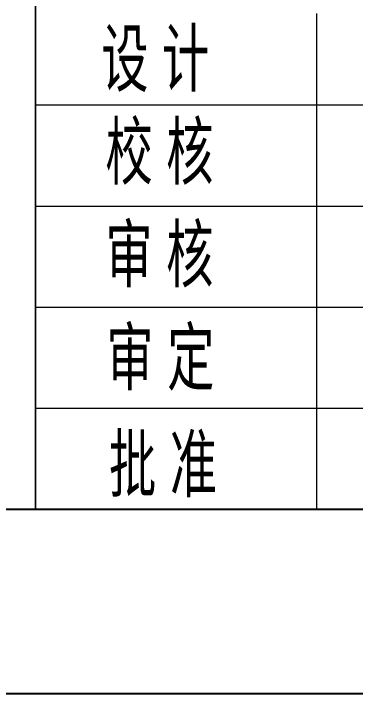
# Model space of a CAD drawing. Header units: millimetres. Extents: x 6786 to 7380, y -302 to 118.
# Drawn here: x 7188.65 to 7207.27, y -301.98 to -264.99 of the extents above; entities that cross this region are included whole.
import ezdxf

# ---------------------------------------------------------------- set-up
doc = ezdxf.new("R2010")
doc.units = ezdxf.units.MM
doc.linetypes.add('XKITLINE00', pattern=[0])
doc.styles.add('STYLE_2', font='arial.ttf', dxfattribs={"height": 0.2})

msp = doc.modelspace()

# ---------------------------------------------------------------- linework, layer by layer
at = {"color": 0, "linetype": 'XKITLINE00', "lineweight": 0}
for p, q in [((7189.843, -291.984), (7189.843, -245.484)), ((7189.843, -291.984), (7189.843, -245.484)), ((7189.843, -245.984), (7189.843, -291.984)), ((7189.843, -291.984), (7369.843, -291.984)), ((7369.843, -291.984), (7189.843, -291.984)), ((7260.343, -291.984), (7189.843, -291.984))]:
    msp.add_line(p, q, dxfattribs=at)
at = {"color": 1, "linetype": 'XKITLINE00', "lineweight": 0}
for p, q in [((7205.143, -264.984), (7205.143, -291.984)), ((7260.343, -269.984), (7189.843, -269.984)), ((7260.343, -275.484), (7189.843, -275.484)), ((7260.343, -280.984), (7189.843, -280.984)), ((7260.343, -286.484), (7189.843, -286.484))]:
    msp.add_line(p, q, dxfattribs=at)
at = {"color": 0, "linetype": 'XKITLINE00'}
msp.add_line((7369.843, -291.984), (6810.843, -291.984), dxfattribs=at)
at = {"color": 1, "linetype": 'XKITLINE00'}
msp.add_line((6785.843, -301.984), (7379.843, -301.984), dxfattribs=at)

# ---------------------------------------------------------------- texts
at = {"color": 3, "lineweight": 0, "style": 'STYLE_2', "width": 0.63}
for s, p in [('设 计', (7193.42, -268.92)), ('校 核', (7193.648, -273.98)), ('审 核', (7193.648, -279.568)), ('审 定', (7193.7, -285.178)), ('批 准', (7193.843, -290.984))]:
    msp.add_text(s, height=3, dxfattribs=at).set_placement(p)

doc.saveas('drawing.dxf')
